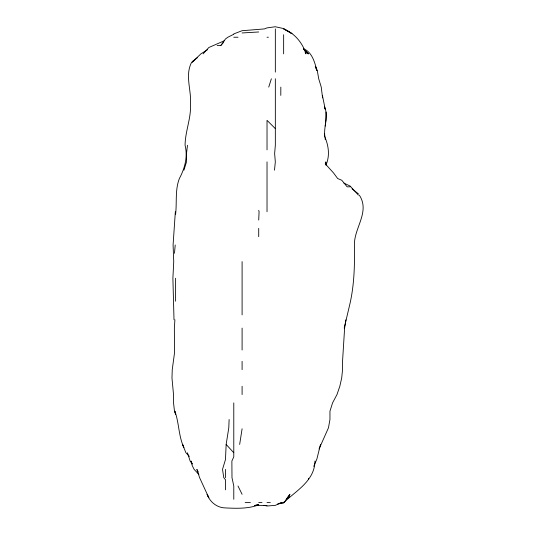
<?xml version="1.0" encoding="UTF-8"?>
<svg xmlns="http://www.w3.org/2000/svg" width="535" height="535" viewBox="0 0 535 535"><rect width="100%" height="100%" fill="white"/><g stroke="black" fill="none" stroke-linecap="round" stroke-linejoin="round"><path stroke-width="0.8" d="M280.801 95.404L280.828 87.098M324.444 106.565C328.851 116.215 323.394 126.882 324.859 136.96C328.63 145.808 329.981 155.698 326.096 164.74M326.076 112.029L325.955 120.335L325.2 126.079M229.12 419.514L228.786 427.819L226.151 444.445L225.476 459.552L222.507 469.376L223.79 477.681L225.476 479.714L225.476 489.846M258.713 220.059L259.08 211.753L258.713 210.342M175.34 211.753L173.086 244.99L173.735 261.615L172.892 278.233L174.009 319.79M174.898 319.79L174.363 328.095L174.497 353.026L172.25 369.652L171.976 377.957L173.514 394.583L173.541 402.888L174.477 411.201L175.607 414.317L174.905 411.201C179.145 423.078 178.529 436.219 183.92 447.621M174.477 253.302L175.219 244.99M274.495 170.197L275.318 161.891L274.636 153.578L275.338 145.266L275.338 78.785M325.548 164.332L325.815 161.891L325.962 165.215M187.497 145.266L186.474 153.578L186.508 161.891L183.92 170.197M242.094 428.782L239.66 444.445M345.911 319.79L344.62 328.095L342.54 361.339L342.547 369.652L341.704 377.957L339.819 386.27L336.976 394.583L332.563 402.888L329.955 411.201L329.961 419.514L328.463 427.819L319.047 448.979M314.941 461.063C314.714 480.805 296.203 490.695 283.644 502.612L279.959 503.054M320.505 444.445L316.887 459.003L313.737 466.353M344.219 328.095L350.131 302.95C354.317 284.011 354.779 264.337 354.411 244.99C354.01 227.85 370.287 211.873 359.333 195.128M268.737 87.098L271.359 78.785M284.185 502.612L289.943 494.307L286.064 499.422M217.163 45.542L220.781 45.542L225.476 38.975L227.843 37.236L233.782 34.267M283.644 502.612L284.613 501.335M220.781 45.542L223.389 42.606M203.113 53.854L208.851 47.508L224.72 40.586M175.607 214.247C176.978 202.344 174.945 189.851 179.379 178.509C184.849 168.324 187.939 156.782 185.083 145.266C185.177 131.236 191.383 117.894 190.487 103.716C191.47 89.833 184.722 75.234 191.69 62.167L192.232 62.167L200.892 53.854L207.526 49.728M287.803 498.118L289.582 496.487M192.232 62.167L194.787 60.101M192.232 61.538L197.348 57.8M281.504 502.612L275.338 505.348L267.025 506.016L264.002 505.334M233.782 33.912L242.094 30.716L264.417 28.923L267.025 27.887L275.338 26.75L283.644 28.582L291.956 33.665L283.644 28.923C294.591 33.203 302.509 42.787 306.02 53.854L305.131 52.577M277.605 503.997L283.644 503M254.934 505.361L258.713 504.886C248.106 508.899 236.61 508.437 225.476 507.929C217.003 507.809 209.954 502.097 207.092 494.307L208.851 497.777L199.602 477.681L196.86 469.376L198.331 472.091M254.56 505.475L258.713 505.027L257.054 505.147M258.713 31.973L242.094 32.956M254.56 505.421L258.713 505.221L257.201 504.779M233.782 37.236L238.042 37.236M267.025 37.236L268.389 37.236M350.131 186.822L347.141 186.822L341.818 180.302L337.652 178.509L333.506 172.905L325.2 163.757M245.15 502.612L250.407 502.612M258.713 502.612L262.01 502.612M267.025 502.612L270.335 502.612M267.025 505.481L258.713 505.361L257.201 504.893M343.898 183.09L350.131 186.066L358.437 195.128M303.726 48.839C312.219 52.31 314.761 62.428 316.887 70.473L315.255 66.694M352.043 188.808L358.437 193.871M305.017 50.832L308.575 53.854L303.826 49.187M275.338 128.647L267.025 120.335L267.025 149.867M303.612 49.187L308.073 53.854L303.612 49.106M189.357 456.395L185.906 452.75L182.562 444.445L183.652 446.986M198.933 474.471L194.118 469.376L192.232 465.611L191.135 461.063M226.151 444.445L233.782 452.75M315.449 66.434L317.262 70.473L318.713 78.785L321.241 87.098L322.578 97.898M237.988 485.994L242.094 494.307M324.35 107.16L325.2 109.227L322.424 95.404M191.41 461.805L192.232 464.026L190.152 461.063L187.437 452.75M324.484 133.937L324.859 136.96M325.2 137.762L325.2 139.428M308.575 478.283L308.575 479.48M283.644 34.715L283.644 53.854M275.338 28.923L275.338 72.111M267.025 161.891L267.025 211.753M258.713 228.371L258.713 236.684M242.094 261.615L242.094 314.881M242.094 328.095L242.094 350.017M242.094 361.339L242.094 369.652M242.094 386.27L242.094 394.583M233.782 402.888L233.782 456.857L231.876 461.063L231.989 477.681L233.782 485.994L233.782 499.295M225.476 469.376L225.476 477.681M175.607 278.233L175.607 301.212"/></g></svg>
